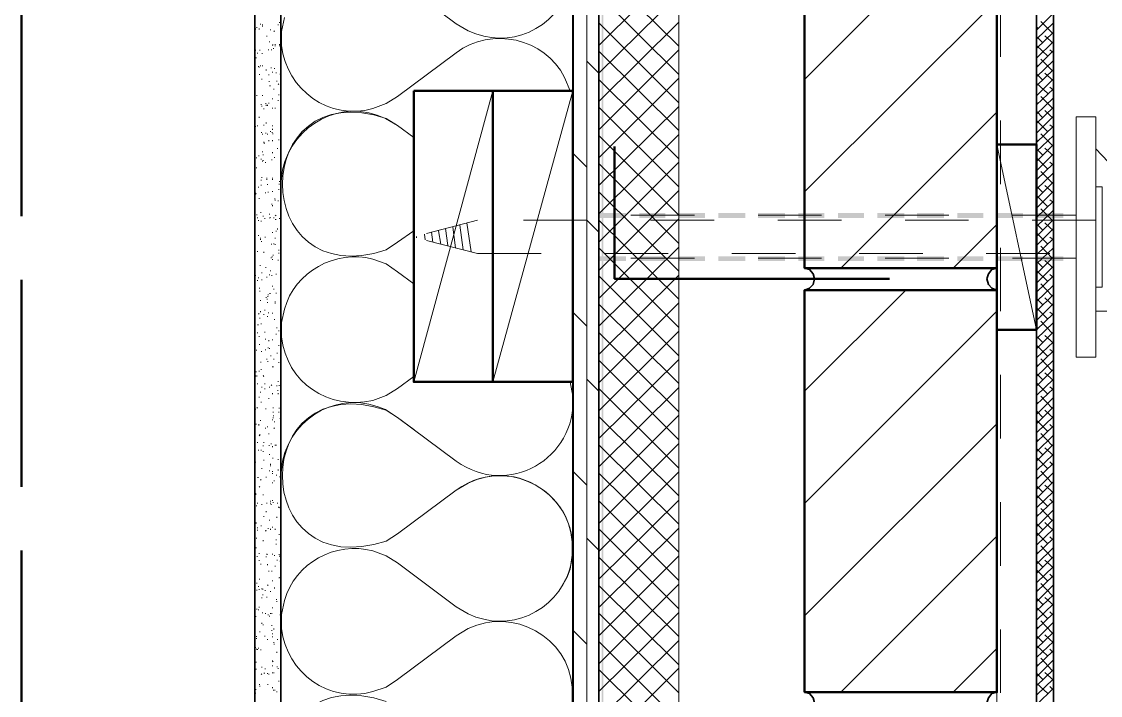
# Model space of a CAD drawing. Header units: inches. Extents: x 5 to 516, y -193 to 129.
# Drawn here: x 353.734 to 355.43, y -33.273 to -32.213 of the extents above; entities that cross this region are included whole.
import ezdxf

# ---------------------------------------------------------------- set-up
doc = ezdxf.new("R2010")
doc.units = ezdxf.units.IN
doc.header["$MEASUREMENT"] = 0
doc.linetypes.add('PDF_IMPORT', pattern=[1, 0.8, -0.2])
doc.layers.add('PDF5_Geometry', color=7, linetype='Continuous')
doc.layers.add('PDF5_Solid Fills', color=7, linetype='Continuous')

msp = doc.modelspace()

# ---------------------------------------------------------------- hatches: boundary and pattern name
at = {"layer": 'PDF5_Solid Fills', "transparency": 33554559}
for points in [[(354.6421397, -32.5145646), (354.6421397, -32.5223423), (354.684362, -32.5223432), (354.684362, -32.5145646)], [(354.7054739, -32.5145646), (354.7054739, -32.5223423), (354.746585, -32.5223432), (354.746585, -32.5145646)], [(354.7676958, -32.5145646), (354.7676958, -32.5223423), (354.808807, -32.5223432), (354.808807, -32.5145646)], [(354.8299178, -32.5145646), (354.8299178, -32.5223423), (354.87214, -32.5223432), (354.87214, -32.5145646)], [(354.8921398, -32.5145646), (354.8921398, -32.5223423), (354.934362, -32.5223432), (354.934362, -32.5145646)], [(354.9554739, -32.5145646), (354.9554739, -32.5223423), (354.996585, -32.5223432), (354.996585, -32.5145646)], [(355.0176959, -32.5145646), (355.0176959, -32.5223423), (355.058807, -32.5223432), (355.058807, -32.5145646)], [(355.0799178, -32.5145646), (355.0799178, -32.5223423), (355.1221401, -32.5223432), (355.1221401, -32.5145646)], [(355.1421398, -32.5145646), (355.1421398, -32.5223423), (355.184362, -32.5223432), (355.184362, -32.5145646)], [(355.2054739, -32.5145646), (355.2054739, -32.5223423), (355.246585, -32.5223432), (355.246585, -32.5145646)], [(355.2676959, -32.5145646), (355.2676959, -32.5223423), (355.308807, -32.5223432), (355.308807, -32.5145646)], [(355.3299178, -32.5145646), (355.3299178, -32.5223423), (355.3721401, -32.5223432), (355.3721401, -32.5145646)], [(354.6421397, -32.582343), (354.6421397, -32.5901208), (354.684362, -32.5901204), (354.684362, -32.582343)], [(354.7054739, -32.582343), (354.7054739, -32.5901208), (354.746585, -32.5901204), (354.746585, -32.582343)], [(354.7676958, -32.582343), (354.7676958, -32.5901208), (354.808807, -32.5901204), (354.808807, -32.582343)], [(354.8299178, -32.582343), (354.8299178, -32.5901208), (354.87214, -32.5901204), (354.87214, -32.582343)], [(354.8921398, -32.582343), (354.8921398, -32.5901208), (354.934362, -32.5901204), (354.934362, -32.582343)], [(354.9554739, -32.582343), (354.9554739, -32.5901208), (354.996585, -32.5901204), (354.996585, -32.582343)], [(355.0176959, -32.582343), (355.0176959, -32.5901208), (355.058807, -32.5901204), (355.058807, -32.582343)], [(355.0799178, -32.582343), (355.0799178, -32.5901208), (355.1221401, -32.5901204), (355.1221401, -32.582343)], [(355.1421398, -32.582343), (355.1421398, -32.5901208), (355.184362, -32.5901204), (355.184362, -32.582343)], [(355.2054739, -32.582343), (355.2054739, -32.5901208), (355.246585, -32.5901204), (355.246585, -32.582343)], [(355.2676959, -32.582343), (355.2676959, -32.5901208), (355.308807, -32.5901204), (355.308807, -32.582343)], [(355.3299178, -32.582343), (355.3299178, -32.5901208), (355.3721401, -32.5901204), (355.3721401, -32.582343)]]:
    msp.add_hatch(color=256, dxfattribs=at).paths.add_polyline_path(points)

# ---------------------------------------------------------------- linework, layer by layer
at = {"layer": 'PDF5_Geometry', "lineweight": 35}
for points in [[(354.6010292, -25.9690092), (354.6010292, -35.2812319), (354.6421403, -35.2812319), (354.6421403, -25.9690092)], [(354.1421397, -35.3856766), (354.1421397, -32.0101208), (354.1010286, -32.0101208)], [(354.1010291, -32.0101203), (354.1010291, -35.3856761)], [(354.9654746, -32.6356764), (354.9732524, -32.6323431), (354.978808, -32.6267875), (354.9810302, -32.6178986), (354.978808, -32.6101209), (354.9732524, -32.6034542), (354.9654746, -32.601232)], [(355.2676959, -32.6012311), (355.2599181, -32.6034533), (355.2543626, -32.61012), (355.2521403, -32.6178978), (355.2543626, -32.6267867), (355.2599181, -32.6323422), (355.2676959, -32.6356756)], [(354.9654746, -33.3023431), (354.9732524, -33.2990098), (354.978808, -33.2934542), (354.9810302, -33.2845654), (354.978808, -33.2767876), (354.9732524, -33.2701209), (354.9654746, -33.2678987)], [(355.2676959, -33.2678978), (355.2599181, -33.27012), (355.2543626, -33.2767867), (355.2521403, -33.2845645), (355.2543626, -33.2934534), (355.2599181, -33.2990089), (355.2676959, -33.3023423)]]:
    msp.add_lwpolyline(points, dxfattribs=at)
at = {"layer": 'PDF5_Geometry', "lineweight": 15}
for points in [[(354.6021414, -35.2812319), (354.6021414, -25.9678976)], [(354.6232505, -35.2812319), (354.6232505, -25.9678976)], [(354.9654746, -32.3045652), (355.2676969, -32.0023429)], [(354.4365846, -32.2278981), (354.4176957, -32.216787), (354.3254735, -32.1478981), (354.3076957, -32.136787), (354.2865846, -32.1290092)], [(354.6421397, -32.2512318), (354.7676953, -32.1256762)], [(354.7676958, -32.2523428), (354.6421403, -32.1278984)], [(354.7676953, -32.17012), (354.6421397, -32.2945645), (354.6232509, -32.2756756)], [(354.7676958, -32.2967866), (354.6421403, -32.171231)], [(354.9654746, -32.4812315), (355.2676969, -32.1790092)], [(354.1476957, -32.206787), (354.1432513, -32.2290092), (354.1432513, -32.2512314)], [(355.3299178, -32.2267872), (355.3565845, -32.2001205)], [(354.1021413, -32.224565), (354.1021413, -32.2256762)], [(354.1043635, -32.223454), (354.1043635, -32.2223429)], [(354.1076955, -32.224565), (354.1076955, -32.2256762)], [(354.1099177, -32.2178975), (354.1099177, -32.2167864)], [(354.113252, -32.2190097), (354.113252, -32.2178986)], [(354.113252, -32.2212318), (354.113252, -32.2201207)], [(354.1254748, -32.2256761), (354.1254748, -32.2267872)], [(354.1376954, -32.2178975), (354.1376954, -32.2190086)], [(354.1399176, -32.2156754), (354.1399176, -32.2145643)], [(354.6421397, -32.3390094), (354.7676953, -32.2145649)], [(354.7676958, -32.3412315), (354.6421403, -32.2156759)], [(355.3299178, -32.241231), (355.3565845, -32.2156755)], [(355.33214, -32.224565), (355.3299178, -32.2212317)], [(355.3543636, -32.2312314), (355.3365858, -32.2134537)], [(354.1199184, -32.2356757), (354.1199184, -32.2367868)], [(354.131029, -32.2278982), (354.1321402, -32.2290093)], [(355.3299178, -32.255676), (355.3565845, -32.2301205)], [(355.3399186, -32.2467875), (355.3299186, -32.2367875)], [(355.3565857, -32.2478986), (355.3432524, -32.2356763)], [(354.1021413, -32.2590092), (354.1021413, -32.2578981)], [(354.1088077, -32.2578982), (354.1088077, -32.2590093)], [(354.1221405, -32.2578982), (354.1232516, -32.2578982)], [(354.1243626, -32.2456753), (354.1243626, -32.2445642)], [(354.1276947, -32.2578982), (354.1265836, -32.2578982)], [(354.1288069, -32.2512318), (354.1288069, -32.2501206)], [(354.1288069, -32.2501207), (354.129918, -32.2501207)], [(354.131029, -32.255676), (354.1299179, -32.255676)], [(354.1332512, -32.2501207), (354.1332512, -32.2490096)], [(354.1332512, -32.2523428), (354.1332512, -32.2512317)], [(354.1399176, -32.2501207), (354.1399176, -32.2490096)], [(354.1399176, -32.2523428), (354.1399176, -32.2512317)], [(354.6421397, -32.3834543), (354.7676953, -32.2578987)], [(355.3299178, -32.2712309), (355.3565845, -32.2445643)], [(355.3299178, -32.2856759), (355.3565845, -32.2590093)], [(355.3476972, -32.2678977), (355.3299194, -32.2512311)], [(355.3565857, -32.2623424), (355.3510301, -32.257898)], [(354.1032513, -32.2712309), (354.1032513, -32.2701198)], [(354.1054734, -32.2634535), (354.1054734, -32.2623424)], [(354.113252, -32.2634535), (354.1121409, -32.2634535)], [(354.417696, -32.2623422), (354.3254738, -32.3312311)], [(354.7676958, -32.3845642), (354.6421403, -32.2601197)], [(355.3299178, -32.3001209), (355.3565845, -32.2745654)], [(355.3543636, -32.2901202), (355.3365858, -32.2723424)], [(354.1065856, -32.2845649), (354.1065856, -32.2834538)], [(354.1076955, -32.2856759), (354.1076955, -32.2845648)], [(354.1099177, -32.2834538), (354.1099177, -32.2823427)], [(354.113252, -32.2834538), (354.113252, -32.2823427)], [(354.1188062, -32.2901202), (354.1188062, -32.2890091)], [(354.1265848, -32.286787), (354.1265848, -32.2856759)], [(354.1288069, -32.2934534), (354.1288069, -32.2923423)], [(354.1321412, -32.286787), (354.1321412, -32.2878981)], [(354.1343634, -32.2934534), (354.1343634, -32.2945645)], [(355.33214, -32.2834538), (355.3299178, -32.2801205)], [(355.3299178, -32.3145648), (355.3565845, -32.2890092)], [(354.1076955, -32.2967866), (354.1088066, -32.2967866)], [(354.1232504, -32.2978988), (354.1232504, -32.2967877)], [(354.1243626, -32.3078984), (354.1232515, -32.3078984)], [(354.1354733, -32.3078984), (354.1354733, -32.3067873)], [(354.1410298, -32.2967866), (354.1410298, -32.2956755)], [(354.5965849, -32.3223422), (354.587696, -32.3012311)], [(354.6421397, -32.427898), (354.7676953, -32.3023425)], [(354.7676958, -32.4290091), (354.6421403, -32.3045646)], [(355.3299178, -32.3301208), (355.3565845, -32.3034542)], [(355.3399186, -32.3056762), (355.3299186, -32.2956762)], [(355.3476972, -32.3267865), (355.3299194, -32.3101198)], [(355.3565857, -32.3067873), (355.3432524, -32.2945651)], [(354.1021413, -32.3112316), (354.1010302, -32.3112316)], [(354.1254748, -32.3145648), (354.1243637, -32.3145648)], [(354.131029, -32.3201201), (354.131029, -32.319009)], [(354.1388076, -32.3112316), (354.1376965, -32.3123427)], [(354.4754731, -32.3223422), (354.3510286, -32.78012)], [(354.6010292, -32.3223422), (354.4754736, -32.78012)], [(355.3299178, -32.3445647), (355.3565845, -32.3190091)], [(355.3565857, -32.3212312), (355.3510301, -32.3167867)], [(354.1043635, -32.3290086), (354.1043635, -32.3301197)], [(354.1110299, -32.3434536), (354.1110299, -32.3445647)], [(354.113252, -32.3301208), (354.113252, -32.3290097)], [(354.1176962, -32.3423426), (354.1188074, -32.3423426)], [(354.1188062, -32.3456758), (354.1188062, -32.3445646)], [(354.1210306, -32.3456758), (354.1210306, -32.3445646)], [(354.1232504, -32.3423426), (354.1232504, -32.3412314)], [(354.1288069, -32.3356762), (354.1288069, -32.334565)], [(354.1376954, -32.3378983), (354.1376954, -32.3367872)], [(354.1388076, -32.3290086), (354.1388076, -32.3278975)], [(354.2865846, -32.3501203), (354.3076957, -32.3423426), (354.3254735, -32.3312314)], [(354.6021414, -32.3378983), (354.6010303, -32.3367872)], [(355.3299178, -32.3590097), (355.3565845, -32.3334541)], [(355.33214, -32.3423426), (355.3299178, -32.3401203)], [(355.3543636, -32.349009), (355.3365858, -32.3312312)], [(354.1121398, -32.3467868), (354.1121398, -32.3456757)], [(354.1154741, -32.3512311), (354.1154741, -32.35012)], [(354.1288069, -32.349009), (354.1288069, -32.3501201)], [(354.1332512, -32.35012), (354.1332512, -32.3490089)], [(354.6421397, -32.4712319), (354.7676953, -32.3467874)], [(354.7676958, -32.473454), (354.6421403, -32.3478984)], [(355.0221401, -32.6012311), (355.2676957, -32.3556755)], [(355.3299178, -32.3734535), (355.3565845, -32.347898)], [(355.3399186, -32.364565), (355.3299186, -32.354565)], [(355.3565857, -32.3656761), (355.3432524, -32.3534538)], [(354.1021413, -32.3778978), (354.1021413, -32.3790089)], [(354.1054734, -32.3767867), (354.1054734, -32.3778978)], [(354.1076955, -32.364565), (354.1076955, -32.3634539)], [(354.1154741, -32.3767867), (354.1154741, -32.3756756)], [(354.1188062, -32.3734535), (354.1188062, -32.3723424)], [(354.1288069, -32.3767867), (354.1288069, -32.3778978)], [(354.3065846, -32.3656756), (354.3254735, -32.3767867), (354.3510291, -32.3956756), (354.3254735, -32.3767867), (354.3076957, -32.3656756)], [(355.3299178, -32.3890096), (355.3565845, -32.3623429)], [(355.3299178, -32.4034534), (355.3565845, -32.3778979)], [(355.3476972, -32.3867875), (355.3299194, -32.3690097)], [(355.3565857, -32.3801199), (355.3510301, -32.3756755)], [(355.3921398, -32.7412317), (355.3921398, -32.3634539), (355.4232509, -32.3634539)], [(355.4232519, -32.3634539), (355.4232519, -32.7412317), (355.3921408, -32.7412317)], [(354.1121398, -32.3878985), (354.1110287, -32.3878985)], [(354.113252, -32.3912317), (354.113252, -32.3901206)], [(354.1176962, -32.3890096), (354.1188074, -32.3890096)], [(354.1210306, -32.3912317), (354.1210306, -32.3901206)], [(354.1254748, -32.3867875), (354.1254748, -32.3856763)], [(354.1288069, -32.3878985), (354.1276958, -32.3878985)], [(354.1288069, -32.3834543), (354.1288069, -32.3823431)], [(354.1299191, -32.3901207), (354.128808, -32.3901207)], [(354.6421397, -32.5156756), (354.7676953, -32.3912312)], [(354.7676958, -32.5178978), (354.6421403, -32.3923422)], [(355.3299178, -32.4178984), (355.3565845, -32.3923429)], [(355.3543636, -32.4078977), (355.3365858, -32.3901199)], [(354.1154741, -32.4034534), (354.1154741, -32.4023423)], [(354.1154741, -32.4045645), (354.1165852, -32.4045645)], [(354.1232504, -32.4012313), (354.1232504, -32.4001202)], [(354.1288069, -32.4012313), (354.1288069, -32.4001202)], [(354.1365855, -32.4134542), (354.1365855, -32.4123431)], [(354.1388076, -32.3990092), (354.1388076, -32.4001203)], [(355.2676956, -32.4067872), (355.3299178, -32.6978984), (355.3565845, -32.6723428)], [(355.33214, -32.4012313), (355.3299178, -32.3990091)], [(355.3299178, -32.4334534), (355.3565845, -32.4067867)], [(355.3565857, -32.4245648), (355.3432524, -32.4123426)], [(354.1032513, -32.427898), (354.1043624, -32.427898)], [(354.1076955, -32.4245648), (354.1065844, -32.4245648)], [(354.1110299, -32.4301202), (354.1110299, -32.429009)], [(354.113252, -32.4178984), (354.113252, -32.4190095)], [(354.1143619, -32.4234538), (354.1143619, -32.4223427)], [(354.1288069, -32.4190095), (354.1288069, -32.4201206)], [(354.1321412, -32.427898), (354.1321412, -32.4267869)], [(354.6232505, -32.442343), (354.6021394, -32.4212319)], [(355.3299178, -32.4478983), (355.3565845, -32.4212317)], [(355.3399186, -32.4234538), (355.3299186, -32.4134538)], [(355.3476972, -32.4456762), (355.3299194, -32.4278984)], [(355.4232519, -32.4134542), (355.5721408, -32.5701208)], [(354.1043635, -32.4434541), (354.1032523, -32.4434541)], [(354.113252, -32.4323423), (354.113252, -32.4334534)], [(354.1143619, -32.4323423), (354.1143619, -32.4312312)], [(354.1176962, -32.4356755), (354.1176962, -32.4345644)], [(354.1276947, -32.4301202), (354.1276947, -32.4312313)], [(354.6421397, -32.5601205), (354.7676953, -32.434565)], [(354.7676958, -32.5623427), (354.6421403, -32.4367871)], [(355.3299178, -32.4623422), (355.3565845, -32.4367866)], [(355.3565857, -32.4390098), (355.3510301, -32.4345654)], [(354.1110299, -32.4634533), (354.1110299, -32.4623422)], [(354.1121398, -32.4578979), (354.1121398, -32.4590091)], [(354.1199184, -32.4601201), (354.1199184, -32.459009)], [(354.1199184, -32.4623422), (354.1199184, -32.4612311)], [(354.1288069, -32.4601201), (354.1288069, -32.459009)], [(354.1288069, -32.4612311), (354.1288069, -32.4623422)], [(354.1443624, -32.4467867), (354.1421402, -32.469009)], [(354.6010292, -32.4578979), (354.6010292, -32.4501202)], [(355.3299178, -32.4767872), (355.3565845, -32.4512316)], [(355.33214, -32.4601201), (355.3299178, -32.4578979)], [(355.3543636, -32.4667876), (355.3365858, -32.4490098)], [(354.1065856, -32.473454), (354.1065856, -32.4745651)], [(354.1110299, -32.4712319), (354.1110299, -32.4701208)], [(354.1210306, -32.4701208), (354.1210306, -32.4690097)], [(354.1288069, -32.4812315), (354.1288069, -32.4801203)], [(354.1399176, -32.4690097), (354.1388065, -32.4690097)], [(354.1388076, -32.4767872), (354.1388076, -32.4778983)], [(354.1399176, -32.4645655), (354.1399176, -32.4656766)], [(354.1421397, -32.4701208), (354.1421397, -32.4690097)], [(354.6010292, -32.4790093), (354.6010292, -32.4712315)], [(354.6421397, -32.6045643), (354.7676953, -32.4790087)], [(355.3299178, -32.4923432), (355.3565845, -32.4656766)], [(355.3299178, -32.5067871), (355.3565845, -32.4801204)], [(355.3399186, -32.4823425), (355.3299186, -32.4723425)], [(355.3565857, -32.4834536), (355.3432524, -32.4712314)], [(355.4232519, -32.6312321), (355.4332519, -32.6312321), (355.4332519, -32.4734544), (355.4232519, -32.4734544)], [(354.1010291, -32.4912311), (354.1021402, -32.4912311)], [(354.1021413, -32.4834536), (354.1032524, -32.4845647)], [(354.1076955, -32.4923432), (354.1076955, -32.4912321)], [(354.1176962, -32.4834536), (354.1176962, -32.4823425)], [(354.1221405, -32.4823425), (354.1221405, -32.4812314)], [(354.1321412, -32.4923432), (354.1332523, -32.4923432)], [(354.1332512, -32.4945654), (354.1332512, -32.4934543)], [(354.1376954, -32.4956753), (354.1376954, -32.4945642)], [(354.7676958, -32.6056765), (354.6421403, -32.481232)], [(355.3299178, -32.521231), (355.3565845, -32.4956754)], [(355.3476972, -32.504565), (355.3299194, -32.4867872)], [(355.3565857, -32.4978986), (355.3510301, -32.4934541)], [(354.1110299, -32.5134535), (354.1099187, -32.5134535)], [(354.1276947, -32.5012318), (354.1276947, -32.5001207)], [(354.1288069, -32.5034539), (354.1288069, -32.5023428)], [(354.1421397, -32.5067871), (354.1421397, -32.505676)], [(355.3299178, -32.535676), (355.3565845, -32.5101204)], [(355.3543636, -32.5256764), (355.3365858, -32.5078986)], [(354.1010291, -32.5178978), (354.1010291, -32.5190089)], [(354.1043635, -32.5178978), (354.1043635, -32.5167867)], [(354.1054734, -32.521231), (354.1054734, -32.5223421)], [(354.1065856, -32.5267874), (354.1065856, -32.5256763)], [(354.1110299, -32.5278985), (354.1110299, -32.5267874)], [(354.1143619, -32.520121), (354.1143619, -32.5190099)], [(354.1165841, -32.5234531), (354.1165841, -32.522342)], [(354.1243626, -32.5167867), (354.1243626, -32.5156756)], [(354.1254748, -32.521231), (354.1243637, -32.5223421)], [(354.131029, -32.5223432), (354.131029, -32.521232)], [(354.1332512, -32.5178978), (354.1343623, -32.5190089)], [(354.1343634, -32.5245653), (354.1332523, -32.5245653)], [(354.1399176, -32.5223432), (354.1399176, -32.5234543)], [(354.4343625, -32.5301206), (354.4410292, -32.5756762)], [(354.6421397, -32.5445645), (354.6232509, -32.5256756)], [(354.6421397, -32.6490092), (354.7676953, -32.5234536)], [(354.7676958, -32.6501203), (354.6421403, -32.5256758)], [(355.33214, -32.5190088), (355.3299178, -32.5167866)], [(355.3299178, -32.5512309), (355.3565845, -32.5245642)], [(355.3399186, -32.5412313), (355.3299186, -32.5312313)], [(355.3565857, -32.5423423), (355.3432524, -32.5301201)], [(354.1288069, -32.5456755), (354.1288069, -32.5445644)], [(354.1343634, -32.5423423), (354.1343634, -32.5434535)], [(354.1365855, -32.5401202), (354.1365855, -32.5390091)], [(354.3510291, -32.5423423), (354.3254736, -32.5601201)], [(354.3676963, -32.5478988), (354.3688074, -32.5567877)], [(354.3788069, -32.5445645), (354.3810292, -32.56012)], [(354.3899176, -32.5423423), (354.3932509, -32.5634535)], [(354.4010282, -32.5390091), (354.4043616, -32.5656758)], [(354.4121412, -32.536787), (354.4165856, -32.5690092)], [(354.4232518, -32.5334538), (354.4288074, -32.5723427)], [(355.1988075, -32.6012311), (355.2676964, -32.5323422)], [(355.3299178, -32.5656759), (355.3565845, -32.5390092)], [(355.3476972, -32.5634537), (355.3299194, -32.545676)], [(354.1021413, -32.5512309), (354.1010302, -32.5512309)], [(354.1065856, -32.5501209), (354.1065856, -32.5490098)], [(354.1099177, -32.5545652), (354.1099177, -32.5534541)], [(354.1099177, -32.5567873), (354.1099177, -32.5556762)], [(354.1121398, -32.5590095), (354.1110287, -32.5590095)], [(354.1176962, -32.5523431), (354.1165851, -32.5523431)], [(354.1265848, -32.5634537), (354.1276959, -32.5634537)], [(354.131029, -32.5623427), (354.131029, -32.5634538)], [(354.1332512, -32.5534541), (354.1332512, -32.5545652)], [(354.1332512, -32.5645648), (354.1332512, -32.5634537)], [(354.3076957, -32.5723423), (354.3254735, -32.5601201)], [(355.3299178, -32.5801209), (355.3565845, -32.5545653)], [(355.3565857, -32.5567873), (355.3510301, -32.5523429)], [(354.1054734, -32.5756766), (354.1054734, -32.5745655)], [(354.1154741, -32.5756766), (354.1154741, -32.5767877)], [(354.1299191, -32.5812319), (354.1299191, -32.5801208)], [(354.1388076, -32.5734533), (354.1388076, -32.5723422)], [(354.1388076, -32.5767865), (354.1388076, -32.5778976)], [(354.6421397, -32.692343), (354.7676953, -32.5678986)], [(354.7676958, -32.6945652), (354.6421403, -32.5690096)], [(355.3299178, -32.5945647), (355.3565845, -32.5690092)], [(355.33214, -32.5778987), (355.3299178, -32.5756765)], [(355.3543636, -32.5856762), (355.3365858, -32.5667873)], [(354.1010291, -32.5912315), (354.1010291, -32.5901204)], [(354.1099177, -32.5967868), (354.1088065, -32.5967868)], [(354.1265848, -32.5845651), (354.1265848, -32.5856762)], [(354.1288069, -32.583454), (354.1276958, -32.583454)], [(354.1288069, -32.5878983), (354.1288069, -32.5867872)], [(354.1376954, -32.5878983), (354.1376954, -32.5890094)], [(354.1421397, -32.5845651), (354.1421397, -32.583454)], [(354.3510291, -32.6256753), (354.3254735, -32.6067864), (354.3076957, -32.5945642), (354.2865846, -32.5867864)], [(354.6021414, -32.5878983), (354.6010303, -32.5867872)], [(354.6421397, -32.5856762), (354.6421397, -32.5845651)], [(355.3299178, -32.6101208), (355.3565845, -32.5834541)], [(355.3299178, -32.6245646), (355.3565845, -32.597898)], [(355.3399186, -32.60012), (355.3299186, -32.59012)], [(355.3565857, -32.6012311), (355.3432524, -32.5890089)], [(354.1010291, -32.6090097), (354.1010291, -32.6078986)], [(354.1021413, -32.613454), (354.1021413, -32.6123428)], [(354.1065856, -32.6167872), (354.1065856, -32.615676)], [(354.1121398, -32.6090097), (354.1121398, -32.6078986)], [(354.1188062, -32.60012), (354.1176951, -32.60012)], [(354.1199184, -32.6156761), (354.1199184, -32.614565)], [(354.1243626, -32.6123429), (354.1243626, -32.6112318)], [(354.1254748, -32.6056765), (354.1254748, -32.6045654)], [(354.1276947, -32.6123429), (354.1276947, -32.613454)], [(354.1343634, -32.6101208), (354.1343634, -32.6112319)], [(354.6421397, -32.7367868), (354.7676953, -32.6123424)], [(354.7676958, -32.7390089), (354.6421403, -32.6134534)], [(355.3299178, -32.6390096), (355.3565845, -32.6134541)], [(355.3476972, -32.6223425), (355.3299194, -32.6045647)], [(355.3565857, -32.6156761), (355.3510301, -32.6112316)], [(354.1054734, -32.6212314), (354.1054734, -32.6201203)], [(354.1076955, -32.6323421), (354.1088066, -32.6323421)], [(354.1121398, -32.6201204), (354.1121398, -32.6190092)], [(354.1288069, -32.63012), (354.1288069, -32.6290088)], [(355.3299178, -32.6534535), (355.3565845, -32.6278979)], [(355.3543636, -32.6445649), (355.3365858, -32.625676)], [(354.1088077, -32.6378985), (354.1088077, -32.6367874)], [(354.1188062, -32.6467871), (354.1188062, -32.6478982)], [(354.1210306, -32.6501203), (354.1199195, -32.6501203)], [(354.1221405, -32.645676), (354.1210294, -32.645676)], [(354.1221405, -32.6423428), (354.1221405, -32.6434539)], [(354.1254748, -32.6412317), (354.1243637, -32.6412317)], [(354.131029, -32.6334543), (354.131029, -32.6345654)], [(354.1343634, -32.6401207), (354.1343634, -32.6412318)], [(354.1421397, -32.6423428), (354.1421397, -32.6412317)], [(354.9654746, -32.7945645), (355.1243635, -32.6356756)], [(355.33214, -32.6367875), (355.3299178, -32.6345653)], [(355.3299178, -32.6690095), (355.3565845, -32.6423429)], [(355.3399186, -32.6590099), (355.3299186, -32.6490099)], [(355.3565857, -32.6601199), (355.3432524, -32.6478976)], [(354.1099177, -32.6512313), (354.1099177, -32.6523424)], [(354.1165841, -32.6678985), (354.1165841, -32.6667873)], [(354.1210306, -32.6556756), (354.1210306, -32.6545645)], [(354.1332512, -32.6545645), (354.1332512, -32.6534534)], [(354.1332512, -32.6567867), (354.1332512, -32.6556756)], [(354.1476957, -32.6656753), (354.1432513, -32.6867864), (354.1432513, -32.7090087)], [(354.6421397, -32.7812317), (354.7676953, -32.6556761)], [(354.7676958, -32.7823428), (354.6421403, -32.6578983)], [(355.3299178, -32.6834534), (355.3565845, -32.6567867)], [(355.3476972, -32.6812312), (355.3299194, -32.6634535)], [(355.4232519, -32.6690095), (355.5432519, -32.6690095), (355.554363, -32.6678984), (355.5654741, -32.6623429)], [(354.1076955, -32.6723427), (354.1065844, -32.6734538)], [(354.1088077, -32.6801202), (354.1088077, -32.6790091)], [(354.1099177, -32.6701206), (354.1099177, -32.6690095)], [(354.1154741, -32.6734538), (354.1154741, -32.6745649)], [(354.1210306, -32.677898), (354.1210306, -32.6767869)], [(354.1221405, -32.6712317), (354.1232516, -32.6712317)], [(354.1288069, -32.6723427), (354.1288069, -32.6712316)], [(354.1321412, -32.6823423), (354.1321412, -32.6812312)], [(354.1421397, -32.6823423), (354.1421397, -32.6812312)], [(354.6232505, -32.692343), (354.6021394, -32.6712319)], [(354.9654746, -32.9712319), (355.2676969, -32.6690097)], [(355.3565857, -32.6745649), (355.3510301, -32.6701204)], [(354.1065856, -32.6901198), (354.1054745, -32.6901198)], [(354.1110299, -32.6890098), (354.1110299, -32.6878987)], [(354.1354733, -32.6956762), (354.1354733, -32.6945651)], [(354.1388076, -32.7001205), (354.1388076, -32.6990094)], [(354.6421397, -32.8256766), (354.7676953, -32.700121)], [(355.3299178, -32.7123422), (355.3565845, -32.6867867)], [(355.33214, -32.6956762), (355.3299178, -32.693454)], [(355.3543636, -32.7034537), (355.3365858, -32.6845648)], [(354.1054734, -32.7034537), (354.1054734, -32.7023426)], [(354.1076955, -32.707898), (354.1076955, -32.7090091)], [(354.1165841, -32.7023426), (354.1165841, -32.7012315)], [(354.1176962, -32.7134533), (354.1176962, -32.7123422)], [(354.1232504, -32.7156754), (354.1232504, -32.7145643)], [(354.1288069, -32.7134533), (354.1288069, -32.7145644)], [(354.1343634, -32.7056758), (354.1343634, -32.7045647)], [(354.7676958, -32.8267865), (354.6421403, -32.7023421)], [(355.3299178, -32.7278983), (355.3565845, -32.7012316)], [(355.3299178, -32.7423433), (355.3565845, -32.7167877)], [(355.3399186, -32.7178976), (355.3299186, -32.7078976)], [(355.3565857, -32.7190098), (355.3432524, -32.7067875)], [(354.1043635, -32.7301204), (354.1032523, -32.7301204)], [(354.1088077, -32.7212319), (354.1076966, -32.7212319)], [(354.1121398, -32.7323425), (354.1110287, -32.7323425)], [(354.1176962, -32.7301204), (354.1176962, -32.7290093)], [(354.1221405, -32.7256761), (354.1221405, -32.7267873)], [(354.1243626, -32.7278983), (354.1243626, -32.7267872)], [(354.1354733, -32.7345647), (354.1365844, -32.7345647)], [(354.1388076, -32.723454), (354.1388076, -32.7223429)], [(355.3299178, -32.7567871), (355.3565845, -32.7312316)], [(355.3476972, -32.74012), (355.3299194, -32.7223422)], [(355.3565857, -32.7334536), (355.3510301, -32.7290092)], [(354.1099177, -32.7490097), (354.1110288, -32.7490097)], [(354.1199184, -32.7445654), (354.1199184, -32.7434543)], [(354.1221405, -32.7478986), (354.1210294, -32.7478986)], [(354.1265848, -32.7390089), (354.1254737, -32.7390089)], [(354.131029, -32.7434532), (354.131029, -32.7445643)], [(354.1388076, -32.7501207), (354.1388076, -32.7490096)], [(354.6421397, -32.8690093), (354.7676953, -32.7445649)], [(354.7676958, -32.8712314), (354.6421403, -32.7456759)], [(355.3299178, -32.771231), (355.3565845, -32.7456754)], [(355.3543636, -32.7623425), (355.3365858, -32.7434536)], [(354.1032513, -32.7645646), (354.1032513, -32.7634535)], [(354.1076955, -32.7634535), (354.1076955, -32.7623424)], [(354.1110299, -32.7612314), (354.1110299, -32.7601203)], [(354.1288069, -32.7556761), (354.1288069, -32.7567872)], [(354.1299191, -32.7567871), (354.1299191, -32.755676)], [(355.33214, -32.754565), (355.3299178, -32.7523428)], [(355.3299178, -32.786787), (355.3565845, -32.7601204)], [(355.3399186, -32.7767874), (355.3299186, -32.7667874)], [(355.3565857, -32.7778985), (355.3432524, -32.7656763)], [(354.1021413, -32.770121), (354.1021413, -32.7712322)], [(354.1043635, -32.771231), (354.1043635, -32.7701199)], [(354.1054734, -32.7834538), (354.1054734, -32.7823427)], [(354.1143619, -32.770121), (354.115473, -32.7712322)], [(354.1165841, -32.7834538), (354.1165841, -32.7823427)], [(354.1265848, -32.7845649), (354.1276959, -32.785676)], [(354.1354733, -32.786787), (354.1354733, -32.7856759)], [(354.1376954, -32.7790096), (354.1376954, -32.7801207)], [(354.1399176, -32.785676), (354.1388065, -32.785676)], [(354.3510291, -32.771231), (354.3254736, -32.7901199)], [(354.6010291, -32.8023429), (354.5965846, -32.7801206)], [(354.6421397, -32.7945645), (354.6232509, -32.7756756)], [(355.3299178, -32.8012309), (355.3565845, -32.7756753)], [(355.3476972, -32.7990088), (355.3299194, -32.781231)], [(354.1099177, -32.7967866), (354.1099177, -32.7956755)], [(354.1121398, -32.7890092), (354.1121398, -32.7878981)], [(354.1165841, -32.7912313), (354.1165841, -32.7901202)], [(354.1243626, -32.7878981), (354.1243626, -32.7890092)], [(354.1288069, -32.7978988), (354.1288069, -32.7990099)], [(354.1376954, -32.7934534), (354.1365843, -32.7934534)], [(354.1376954, -32.7978988), (354.1376954, -32.7990099)], [(354.2865846, -32.8090087), (354.3076957, -32.8012309), (354.3254735, -32.7901198)], [(354.6421397, -32.9134542), (354.7676953, -32.7890098)], [(354.7676958, -32.9156763), (354.6421403, -32.7901208)], [(355.3299178, -32.8156759), (355.3565845, -32.7901203)], [(355.3543636, -32.8212312), (355.3365858, -32.8023423)], [(355.3565857, -32.7923424), (355.3510301, -32.7878979)], [(354.1076955, -32.8045652), (354.1076955, -32.8034541)], [(354.1110299, -32.8123427), (354.1110299, -32.8112316)], [(354.1232504, -32.8067874), (354.1232504, -32.8056762)], [(355.3299178, -32.8312319), (355.3565845, -32.8045653)], [(355.33214, -32.8134538), (355.3299178, -32.8112315)], [(355.3299178, -32.8456758), (355.3565845, -32.8190091)], [(354.1021413, -32.8223423), (354.1021413, -32.8234534)], [(354.1054734, -32.8201201), (354.1043623, -32.8212313)], [(354.1188062, -32.8223423), (354.1176951, -32.8223423)], [(354.131029, -32.8334541), (354.1299179, -32.8334541)], [(354.1299191, -32.8201201), (354.1299191, -32.8212313)], [(354.1299191, -32.8278987), (354.1299191, -32.8267876)], [(354.1299191, -32.8367873), (354.1299191, -32.8356762)], [(354.1388076, -32.8212312), (354.1399187, -32.8212312)], [(354.1388076, -32.8278987), (354.1388076, -32.8267876)], [(354.4176957, -32.9045651), (354.3254735, -32.8356762), (354.3065846, -32.823454)], [(354.6421397, -32.957898), (354.7676953, -32.8323424)], [(354.7676958, -32.959009), (354.6421403, -32.8345646)], [(355.3299178, -32.8601208), (355.3565845, -32.8345652)], [(355.3399186, -32.8356762), (355.3299186, -32.8256762)], [(355.3565857, -32.8367873), (355.3432524, -32.824565)], [(354.1032513, -32.8467869), (354.1032513, -32.8456757)], [(354.1076955, -32.8467869), (354.1065844, -32.8467869)], [(354.1065856, -32.8478979), (354.1076967, -32.8478979)], [(354.1099177, -32.8401205), (354.1099177, -32.8412316)], [(354.1176962, -32.8534544), (354.1176962, -32.8523433)], [(354.1210306, -32.8512311), (354.1210306, -32.85012)], [(354.1288069, -32.8401205), (354.1288069, -32.8390094)], [(354.1321412, -32.8523422), (354.1310301, -32.8534533)], [(354.1321412, -32.8434537), (354.1321412, -32.8423426)], [(354.1410298, -32.8378983), (354.1410298, -32.8367872)], [(354.6021414, -32.8378983), (354.6010303, -32.8367872)], [(354.9654746, -33.1478982), (355.2676969, -32.8456759)], [(355.3299178, -32.8745646), (355.3565845, -32.8490091)], [(355.3476972, -32.8578987), (355.3299194, -32.8401209)], [(355.3565857, -32.8523422), (355.3510301, -32.8467866)], [(354.1076955, -32.863454), (354.1088066, -32.8645651)], [(354.1088077, -32.863454), (354.1088077, -32.8623429)], [(354.1232504, -32.8623429), (354.1232504, -32.8612318)], [(355.3299178, -32.8901207), (355.3565845, -32.863454)], [(355.33214, -32.8723425), (355.3299178, -32.8701203)], [(355.3543636, -32.88012), (355.3365858, -32.8612311)], [(354.1054734, -32.8756757), (354.1054734, -32.8745646)], [(354.1065856, -32.8878986), (354.1065856, -32.8867875)], [(354.1110299, -32.8878986), (354.1110299, -32.8867875)], [(354.1143619, -32.8812322), (354.1143619, -32.8801211)], [(354.1154741, -32.8756757), (354.1154741, -32.8745646)], [(354.1243626, -32.88012), (354.1232515, -32.88012)], [(354.1265848, -32.8767868), (354.1265848, -32.8778979)], [(354.1288069, -32.8823421), (354.1288069, -32.881231)], [(354.1332512, -32.8790089), (354.1332512, -32.88012)], [(354.1343634, -32.88012), (354.1343634, -32.8790089)], [(354.6421397, -33.0023429), (354.7676953, -32.8767873)], [(354.7676958, -33.0034539), (354.6421403, -32.8790095)], [(355.3299178, -32.9045646), (355.3565845, -32.8778979)], [(355.3399186, -32.894565), (355.3299186, -32.884565)], [(355.3565857, -32.895676), (355.3432524, -32.8834538)], [(354.1143619, -32.8901207), (354.1143619, -32.8890096)], [(354.1154741, -32.9034535), (354.1154741, -32.9023424)], [(354.1243626, -32.894565), (354.1243626, -32.8934538)], [(354.1288069, -32.9001203), (354.129918, -32.9001203)], [(354.1376954, -32.9023424), (354.1376954, -32.9012313)], [(354.1443624, -32.9045651), (354.1421402, -32.9278984)], [(355.3299178, -32.9190095), (355.3565845, -32.893454)], [(355.3476972, -32.9167874), (355.3299194, -32.8990096)], [(354.1010291, -32.9145653), (354.1010291, -32.9134542)], [(354.1021413, -32.9056756), (354.1021413, -32.9067867)], [(354.1121398, -32.9156763), (354.1121398, -32.9167875)], [(354.1121398, -32.9167874), (354.1121398, -32.9156763)], [(354.1243626, -32.9201206), (354.1243626, -32.9190095)], [(354.1254748, -32.9101199), (354.1254748, -32.9090088)], [(354.1254748, -32.912342), (354.1254748, -32.9112309)], [(354.1288069, -32.9212317), (354.1288069, -32.9201206)], [(354.1376954, -32.9190095), (354.1376954, -32.9178984)], [(354.6232505, -32.9423431), (354.6021394, -32.9212319)], [(354.6421397, -33.0467867), (354.7676953, -32.9212311)], [(355.3299178, -32.9334534), (355.3565845, -32.9078978)], [(355.3543636, -32.9390099), (355.3365858, -32.920121)], [(355.3565857, -32.9112321), (355.3510301, -32.9056765)], [(354.1065856, -32.9301202), (354.1054745, -32.9301202)], [(354.1099177, -32.9334534), (354.1110288, -32.9345645)], [(354.1188062, -32.9290091), (354.1188062, -32.9301202)], [(354.1288069, -32.9245649), (354.1288069, -32.9234538)], [(354.1288069, -32.9378977), (354.1288069, -32.9390088)], [(354.1321412, -32.9356755), (354.1310301, -32.9356755)], [(354.1354733, -32.926787), (354.1343622, -32.926787)], [(354.1399176, -32.9290091), (354.1410287, -32.9290091)], [(354.7676958, -33.0478988), (354.6421403, -32.9234544)], [(355.3299178, -32.9490095), (355.3565845, -32.9223428)], [(355.33214, -32.9312313), (355.3299178, -32.929009)], [(355.3299178, -32.9634533), (355.3565845, -32.9367866)], [(354.1088077, -32.9445652), (354.1076966, -32.9456763)], [(354.4365846, -32.9390093), (354.4176957, -32.9501204), (354.3254735, -33.0190093)], [(354.4176966, -32.950121), (354.3254744, -33.0190099)], [(355.3299178, -32.9778983), (355.3565845, -32.9523427)], [(355.3399186, -32.9534537), (355.3299186, -32.9434537)], [(355.3565857, -32.9545648), (355.3432524, -32.9423426)], [(354.1021413, -32.9556758), (354.1032524, -32.956787)], [(354.1054734, -32.9712319), (354.1054734, -32.9701208)], [(354.1121398, -32.973454), (354.1121398, -32.9723429)], [(354.1143619, -32.9567869), (354.1143619, -32.957898)], [(354.1199184, -32.9712319), (354.1199184, -32.9701208)], [(354.1254748, -32.9678976), (354.1254748, -32.9667865)], [(354.1254748, -32.9712319), (354.1254748, -32.9701208)], [(354.1265848, -32.973454), (354.1265848, -32.9723429)], [(354.1288069, -32.9667876), (354.1288069, -32.9656765)], [(354.1299191, -32.9690098), (354.1299191, -32.9701209)], [(354.1365855, -32.9712319), (354.1365855, -32.9701208)], [(354.1421397, -32.9612312), (354.1421397, -32.9601201)], [(354.6421397, -33.0901205), (354.7676953, -32.965676)], [(354.7676958, -33.0923426), (354.6421403, -32.9667871)], [(355.3299178, -32.9923433), (355.3565845, -32.9667877)], [(355.3476972, -32.9756762), (355.3299194, -32.9578984)], [(355.3565857, -32.9701208), (355.3510301, -32.9645653)], [(354.1010291, -32.9867868), (354.1010291, -32.9856757)], [(354.1032513, -32.9745651), (354.1043624, -32.9745651)], [(354.1188062, -32.9834536), (354.1188062, -32.9845647)], [(354.1399187, -32.9778983), (354.1388076, -32.9767872), (354.1376965, -32.9767872)], [(355.3299178, -33.0078982), (355.3565845, -32.9812315)], [(355.33214, -32.99012), (355.3299178, -32.9878978)], [(355.3543636, -32.9978986), (355.3365858, -32.9790097)], [(354.1032513, -33.0012318), (354.1032513, -33.0023429)], [(354.1110299, -33.0067871), (354.1110299, -33.005676)], [(354.1154741, -32.9923433), (354.1154741, -32.9912322)], [(354.1243626, -32.9967876), (354.1243626, -32.9978987)], [(354.1354733, -32.9934532), (354.1354733, -32.9923421)], [(354.1421397, -32.9945654), (354.1421397, -32.9934543)], [(355.3299178, -33.0223432), (355.3565845, -32.9956765)], [(355.3399186, -33.0123425), (355.3299186, -33.0023425)], [(355.3565857, -33.0134535), (355.3432524, -33.0012313)], [(354.1054734, -33.0101203), (354.1054734, -33.0090092)], [(354.1054734, -33.0134535), (354.1054734, -33.0123424)], [(354.1188074, -33.0134535), (354.1176962, -33.0134535), (354.1188074, -33.0145647)], [(354.1221405, -33.0101203), (354.1221405, -33.0112315)], [(354.1254748, -33.0123425), (354.1254748, -33.0112314)], [(354.1288069, -33.0090093), (354.1288069, -33.0078982)], [(354.1332512, -33.0123425), (354.1332512, -33.0112314)], [(354.1399176, -33.0201211), (354.1388065, -33.0201211)], [(354.6421397, -33.1345643), (354.7676953, -33.0101198)], [(354.7676958, -33.1367875), (354.6421403, -33.011232)], [(355.0221401, -33.2678978), (355.2676957, -33.0223422)], [(355.3299178, -33.0367871), (355.3565845, -33.0112315)], [(355.3476972, -33.0345649), (355.3299194, -33.0167871)], [(354.1032513, -33.0412313), (354.1032513, -33.0401202)], [(354.1043635, -33.0256764), (354.1032523, -33.0256764)], [(354.1143619, -33.0301207), (354.1143619, -33.0290095)], [(354.1343634, -33.0290096), (354.1343634, -33.0278985)], [(354.1343634, -33.035676), (354.1343634, -33.0345649)], [(354.1421397, -33.0312317), (354.1421397, -33.0301206)], [(354.5965846, -33.0745648), (354.599918, -33.0523426), (354.599918, -33.0312315)], [(354.6421397, -33.0445645), (354.6232509, -33.0256756)], [(355.3299178, -33.0512309), (355.3565845, -33.0256754)], [(355.3299178, -33.066787), (355.3565845, -33.0401203)], [(355.3543636, -33.0567874), (355.3365858, -33.0378985)], [(355.3565857, -33.0290096), (355.3510301, -33.023454)], [(354.1054734, -33.0545652), (354.1043623, -33.0545652)], [(354.1076955, -33.050121), (354.1076955, -33.0490099)], [(354.1188062, -33.0556763), (354.1188062, -33.0545652)], [(354.1199184, -33.050121), (354.1199184, -33.0512321)], [(354.1199184, -33.0512309), (354.1210295, -33.0512309)], [(354.1288069, -33.050121), (354.1288069, -33.0512321)], [(354.1321412, -33.0534542), (354.1321412, -33.0523431)], [(354.1399176, -33.0512309), (354.1388065, -33.0512309)], [(354.1399176, -33.0534542), (354.1399176, -33.0545653)], [(354.4365846, -33.1445648), (354.4176957, -33.1334537), (354.3254735, -33.0645648), (354.3076957, -33.0534537), (354.2865846, -33.0456759)], [(354.6421397, -33.1790092), (354.7676953, -33.0534536)], [(354.7676958, -33.1801202), (354.6421403, -33.0556758)], [(355.33214, -33.0490088), (355.3299178, -33.0467866)], [(355.3299178, -33.081232), (355.3565845, -33.0545653)], [(354.1076955, -33.0612316), (354.1076955, -33.0601205)], [(354.1110299, -33.066787), (354.1099187, -33.066787)], [(354.1210306, -33.067898), (354.1210306, -33.0667869)], [(354.1332512, -33.0701202), (354.1332512, -33.0690091)], [(354.1354733, -33.0601206), (354.1365844, -33.0601206)], [(354.1410298, -33.0623427), (354.1410298, -33.0612316)], [(355.3299178, -33.0956758), (355.3565845, -33.0701203)], [(355.3399186, -33.0712312), (355.3299186, -33.0612312)], [(355.3565857, -33.0723423), (355.3432524, -33.0601201)], [(354.1088077, -33.0901205), (354.1076966, -33.0901205)], [(354.1232504, -33.0778988), (354.1232504, -33.0767876)], [(354.1276947, -33.0767866), (354.1276947, -33.0778977)], [(354.1399176, -33.0878984), (354.1388065, -33.0878984)], [(354.1410298, -33.0867873), (354.1410298, -33.0878984)], [(354.58103, -33.1056765), (354.5921411, -33.0856765)], [(354.6021414, -33.0878984), (354.6010303, -33.0867872)], [(355.3299178, -33.1101208), (355.3565845, -33.0845652)], [(355.3476972, -33.0934537), (355.3299194, -33.0756759)], [(355.3565857, -33.0878984), (355.3510301, -33.0823428)], [(354.1043635, -33.0967869), (354.1043635, -33.0956758)], [(354.1043635, -33.1078987), (354.1043635, -33.1067876)], [(354.1065856, -33.1023422), (354.1065856, -33.1012311)], [(354.1076955, -33.1067865), (354.1076955, -33.1056754)], [(354.1121398, -33.1056765), (354.1121398, -33.1045654)], [(354.1143619, -33.1056765), (354.1132508, -33.1056765)], [(354.1176962, -33.1078987), (354.1165851, -33.1078987)], [(354.1210306, -33.099009), (354.1221417, -33.1001201)], [(354.1288069, -33.0923426), (354.1288069, -33.0934537)], [(354.1321412, -33.1045643), (354.1321412, -33.1034532)], [(354.6421397, -33.2234541), (354.7676953, -33.0978985)], [(354.7676958, -33.2245651), (354.6421403, -33.1001207)], [(355.3299178, -33.1256757), (355.3565845, -33.0990091)], [(355.33214, -33.1078987), (355.3299178, -33.1056764)], [(355.3543636, -33.1156761), (355.3365858, -33.0967872)], [(354.1121398, -33.1201204), (354.1121398, -33.1190093)], [(354.113252, -33.1145651), (354.1143631, -33.1145651)], [(354.1199184, -33.1178983), (354.1199184, -33.1190094)], [(354.1254748, -33.1101208), (354.1254748, -33.1090097)], [(354.1354733, -33.1223425), (354.1343622, -33.1223425)], [(354.1354733, -33.1256757), (354.1354733, -33.1245646)], [(354.1476957, -33.1234537), (354.1432513, -33.145676), (354.1432513, -33.1678982)], [(355.3299178, -33.1401207), (355.3565845, -33.1145652)], [(355.3399186, -33.13012), (355.3299186, -33.12012)], [(355.3565857, -33.1312322), (355.3432524, -33.11901)], [(354.1043635, -33.1378986), (354.1043635, -33.1367875)], [(354.1065856, -33.1378986), (354.1065856, -33.1390097)], [(354.1076955, -33.1345643), (354.1076955, -33.1334531)], [(354.1288069, -33.1345643), (354.1288069, -33.1356754)], [(355.3299178, -33.1545646), (355.3565845, -33.129009)], [(355.3476972, -33.1523424), (355.3299194, -33.1345647)], [(355.3565857, -33.1467871), (355.3510301, -33.1412316)], [(354.1032513, -33.1490092), (354.1021402, -33.1490092)], [(354.113252, -33.1434539), (354.113252, -33.1423428)], [(354.1176962, -33.1434539), (354.1176962, -33.144565)], [(354.1221405, -33.1467871), (354.1221405, -33.145676)], [(354.1243626, -33.1490092), (354.1243626, -33.1478981)], [(354.1254748, -33.1434539), (354.1254748, -33.144565)], [(354.1276947, -33.144565), (354.1276947, -33.1434539)], [(354.1410298, -33.1467871), (354.1410298, -33.145676)], [(354.6421397, -33.2667868), (354.7676953, -33.1423423)], [(354.7676958, -33.2690089), (354.6421403, -33.1434533)], [(355.3299178, -33.1690096), (355.3565845, -33.143454)], [(355.3299178, -33.1845645), (355.3565845, -33.1578978)], [(355.3543636, -33.1745649), (355.3365858, -33.155676)], [(354.1088077, -33.1734538), (354.1088077, -33.1723427)], [(354.1121398, -33.1601199), (354.1121398, -33.1590088)], [(354.1143619, -33.1612321), (354.1143619, -33.1623432)], [(354.1276947, -33.162342), (354.1276947, -33.1634531)], [(354.1276947, -33.1712317), (354.1276947, -33.1701206)], [(354.1288069, -33.176787), (354.1288069, -33.1756759)], [(354.131029, -33.1690096), (354.131029, -33.1678984)], [(354.4365846, -33.1678979), (354.4176957, -33.179009), (354.3254735, -33.2478979)], [(354.6232505, -33.1923431), (354.6021394, -33.171232)], [(355.33214, -33.1667874), (355.3299178, -33.1645652)], [(355.3299178, -33.1990095), (355.3565845, -33.1734539)], [(354.1043635, -33.1801202), (354.1032523, -33.1801202)], [(354.1043635, -33.1834534), (354.1032523, -33.1834534)], [(354.1165841, -33.1801202), (354.1165841, -33.1790091)], [(354.1210306, -33.1845645), (354.1210306, -33.1856756)], [(354.1288069, -33.1812313), (354.1288069, -33.1801202)], [(354.131029, -33.1901198), (354.131029, -33.1890087)], [(354.131029, -33.1923431), (354.1321402, -33.1923431)], [(354.1365855, -33.1856756), (354.1365855, -33.1845644)], [(354.1421397, -33.1834534), (354.1410286, -33.1834534)], [(354.6421397, -33.3112317), (354.7676953, -33.1867872)], [(354.7676958, -33.3134538), (354.6421403, -33.1878982)], [(355.3299178, -33.2134533), (355.3565845, -33.1878978)], [(355.3399186, -33.1890099), (355.3299186, -33.1790099)], [(355.3565857, -33.1901198), (355.3432524, -33.1778976)], [(354.1021413, -33.1978984), (354.1021413, -33.1967873)], [(354.1032513, -33.2001205), (354.1043624, -33.2001205)], [(354.1054734, -33.2012316), (354.1054734, -33.2001205)], [(354.1065856, -33.1990095), (354.1065856, -33.1978984)], [(354.1099177, -33.2012316), (354.1110288, -33.2012316)], [(354.1354733, -33.2056759), (354.1354733, -33.2045648)], [(355.1988075, -33.2678978), (355.2676964, -33.1990089)], [(355.3299178, -33.2278983), (355.3565845, -33.2023428)], [(355.3476972, -33.2112312), (355.3299194, -33.1945645)], [(355.3565857, -33.2056759), (355.3510301, -33.2001203)], [(354.1032513, -33.2212319), (354.1032513, -33.2201208)], [(354.1288069, -33.2190098), (354.1288069, -33.2178987)], [(354.1288069, -33.2267873), (354.1288069, -33.2256761)], [(354.1299191, -33.2190098), (354.128808, -33.2201209)], [(354.1421397, -33.2201209), (354.1421397, -33.2190097)], [(355.3299178, -33.2434532), (355.3565845, -33.2167866)], [(355.33214, -33.2256762), (355.3299178, -33.223454)], [(355.3543636, -33.2334536), (355.3365858, -33.2145648)], [(354.1032513, -33.2323426), (354.1032513, -33.2312315)], [(354.1110299, -33.239009), (354.112141, -33.2401201)], [(354.1121398, -33.2290094), (354.1121398, -33.2278983)], [(354.1165841, -33.2378979), (354.1154729, -33.2378979)], [(354.1165841, -33.2312315), (354.1176952, -33.2312315)], [(354.1210306, -33.239009), (354.1210306, -33.2378979)], [(354.1232504, -33.24012), (354.1232504, -33.2390089)], [(354.1288069, -33.2378979), (354.1288069, -33.2367868)], [(354.131029, -33.2367868), (354.131029, -33.237898)], [(354.1354733, -33.2278983), (354.1365844, -33.2278983)], [(354.1376954, -33.2312315), (354.1376954, -33.2301204)], [(354.6421397, -33.3556766), (354.7676953, -33.230121)], [(354.7676958, -33.3567865), (354.6421403, -33.232342)], [(355.3299178, -33.2578982), (355.3565845, -33.2323427)], [(355.3399186, -33.2478986), (355.3299186, -33.2378986)], [(355.3565857, -33.2490097), (355.3432524, -33.2367875)], [(354.1088077, -33.2556761), (354.1076966, -33.2556761)], [(354.1088077, -33.2590093), (354.1088077, -33.2578982)], [(354.1210306, -33.2556761), (354.1221417, -33.2556761)], [(354.1288069, -33.2612314), (354.1288069, -33.2601203)], [(354.1388076, -33.2501208), (354.1388076, -33.2512319)], [(354.2865846, -33.2667871), (354.3076957, -33.2601204), (354.3254735, -33.2478982)], [(354.5965846, -33.3034535), (354.599918, -33.2823424), (354.599918, -33.2601201)], [(355.3299178, -33.2723432), (355.3565845, -33.2467877)], [(355.3476972, -33.2701211), (355.3299194, -33.2534544)], [(355.3565857, -33.2645646), (355.3510301, -33.2590091)], [(354.1032513, -33.2634536), (354.1021402, -33.2634536)], [(354.1021413, -33.2701211), (354.1021413, -33.26901)], [(354.1299191, -33.2645646), (354.1310302, -33.2645646)], [(354.1332512, -33.2645646), (354.1321401, -33.2645646)], [(354.1354733, -33.2678978), (354.1354733, -33.2667867)], [(355.3299178, -33.2878981), (355.3565845, -33.2612315)]]:
    msp.add_lwpolyline(points, dxfattribs=at)
at = {"layer": 'PDF5_Geometry', "linetype": 'PDF_IMPORT', "lineweight": 15, "ltscale": 0.042222}
for points in [[(355.2732523, -25.9690092), (355.2732523, -34.3023422)], [(355.3921398, -32.5178978), (354.6632517, -32.5178978)], [(355.3921398, -32.5856762), (354.6632517, -32.5856762)]]:
    msp.add_lwpolyline(points, dxfattribs=at)
at = {"layer": 'PDF5_Geometry', "lineweight": 35}
msp.add_lwpolyline([(355.3299178, -34.3023421), (355.3299178, -26.1045638), (355.3565845, -26.1045638), (355.3565845, -34.3023421)], close=True, dxfattribs=at)
at = {"layer": 'PDF5_Geometry', "lineweight": 15}
for points in [[(354.7676958, -35.2812316), (354.7676958, -30.6767868), (354.6421403, -30.6767868), (354.6421403, -35.2812316)], [(354.1121398, -32.3034541), (354.1121398, -32.3045652)], [(354.6010292, -32.4712315), (354.6010292, -32.4790093)], [(354.3554734, -32.5534531), (354.3554734, -32.5512309)], [(354.3510291, -32.8545651), (354.3254735, -32.8356762), (354.3076957, -32.8245651), (354.3254735, -32.8356762)], [(354.3254735, -33.0190095), (354.3076957, -33.0301207)]]:
    msp.add_lwpolyline(points, close=True, dxfattribs=at)
at = {"layer": 'PDF5_Geometry', "lineweight": 9}
msp.add_lwpolyline([(355.3299178, -34.635676), (355.3299178, -30.6767868), (355.2676956, -30.6767868), (355.2676956, -34.635676)], close=True, dxfattribs=at)
at = {"layer": 'PDF5_Geometry', "linetype": 'PDF_IMPORT', "lineweight": 50, "ltscale": 0.406667}
msp.add_lwpolyline([(358.7143627, -33.893454), (358.7143627, -35.4967876), (353.7343631, -35.4967878), (353.7343615, -31.6834537), (356.3843632, -31.6834533), (356.3843635, -33.8934537), (358.7143638, -33.893454)], dxfattribs=at)
at = {"layer": 'PDF5_Geometry', "lineweight": 50}
for points in [[(354.9654746, -32.6012319), (354.9654746, -31.9690097), (355.2676969, -31.9690097), (355.2676969, -32.6012319)], [(354.3510291, -32.3223422), (354.3510291, -32.78012), (354.4754736, -32.78012), (354.4754736, -32.3223422)], [(354.4754731, -32.3223422), (354.4754731, -32.78012), (354.6010286, -32.78012), (354.6010286, -32.3223422)], [(355.2676959, -32.6978978), (355.2676959, -32.4067866), (355.3299181, -32.4067866), (355.3299181, -32.6978978)], [(354.9654746, -33.2678987), (354.9654746, -32.6356764), (355.2676969, -32.6356764), (355.2676969, -33.2678987)]]:
    msp.add_lwpolyline(points, close=True, dxfattribs=at)
msp.add_lwpolyline([(355.0988071, -32.6178982), (354.6665848, -32.6178982), (354.6665848, -32.4101204)], dxfattribs=at)
at = {"layer": 'PDF5_Geometry', "linetype": 'PDF_IMPORT', "lineweight": 15, "ltscale": 0.083333}
for points in [[(355.4232519, -32.5256764), (354.4510284, -32.5256764), (354.3710284, -32.5467875)], [(354.3710306, -32.5578984), (354.4510306, -32.5778984), (355.4232507, -32.5778987)]]:
    msp.add_lwpolyline(points, dxfattribs=at)
at = {"layer": 'PDF5_Geometry', "lineweight": 0}
msp.add_lwpolyline([(355.3921398, -32.582343), (355.3921398, -32.5901208)], dxfattribs=at)
at = {"layer": 'PDF5_Geometry', "lineweight": 15}
for points in [[(354.4365846, -32.2278981), (354.5003439, -32.2589166), (354.5746217, -32.2254166), (354.5965846, -32.1578981)], [(354.587696, -32.3012311), (354.5572516, -32.2384533), (354.4726405, -32.2214163), (354.417696, -32.2623422)], [(354.1432513, -32.2512314), (354.1507513, -32.32075), (354.2185846, -32.3700833), (354.2865846, -32.3501203)], [(354.3076957, -32.3656756), (354.0900661, -32.2938052), (354.0900661, -32.6442312), (354.3076957, -32.5723423)], [(354.3065846, -32.3656756), (354.2372142, -32.3333978), (354.1618994, -32.373509), (354.1443624, -32.4467867)], [(354.2865846, -32.5867864), (354.2281216, -32.5712679), (354.1633253, -32.6068605), (354.1476957, -32.6656753)], [(354.1432513, -32.7090087), (354.1505105, -32.7812309), (354.2171772, -32.8251568), (354.2865846, -32.8090087)], [(354.3076957, -32.8245651), (354.0899364, -32.7523058), (354.0899364, -33.1023799), (354.3076957, -33.0301207)], [(354.3076957, -32.8245651), (354.0899364, -32.7523058), (354.0899364, -33.1023799), (354.3076957, -33.0301207)], [(354.3065846, -32.823454), (354.2377142, -32.7920651), (354.1615105, -32.8310466), (354.1443624, -32.9045651)], [(354.4176957, -32.9045651), (354.4988994, -32.9630466), (354.6071217, -32.9014169), (354.6010291, -32.8023429)], [(354.5921411, -33.0856765), (354.6352337, -32.9762506), (354.5121596, -32.8822136), (354.4176966, -32.950121)], [(354.599918, -33.0312315), (354.5947143, -32.9526945), (354.5067143, -32.9035833), (354.4365846, -32.9390093)], [(354.2865846, -33.0456759), (354.2282513, -33.0295834), (354.1638068, -33.0648611), (354.1476957, -33.1234537)], [(354.4365846, -33.1445648), (354.5003439, -33.1755834), (354.5746217, -33.1420834), (354.5965846, -33.0745648)], [(354.599918, -33.2601201), (354.5945476, -33.1807127), (354.5067143, -33.1336201), (354.4365846, -33.1678979)], [(354.1432513, -33.1678982), (354.1507513, -33.2374167), (354.2185846, -33.28675), (354.2865846, -33.2667871)], [(354.3076957, -33.2823424), (354.0900661, -33.210472), (354.0900661, -33.5608979), (354.3076957, -33.489009)]]:
    msp.add_open_spline(points, degree=3, dxfattribs=at)
at = {"layer": 'PDF5_Solid Fills', "lineweight": 50, "transparency": 33554559}
for points in [[(354.646584, -25.9690092), (354.6488062, -35.2812319), (354.646584, -35.2812319)], [(354.6488084, -25.9690092), (354.6465862, -25.9690092), (354.6488084, -35.2812319)]]:
    msp.add_solid(points, dxfattribs=at)

doc.saveas('drawing.dxf')
